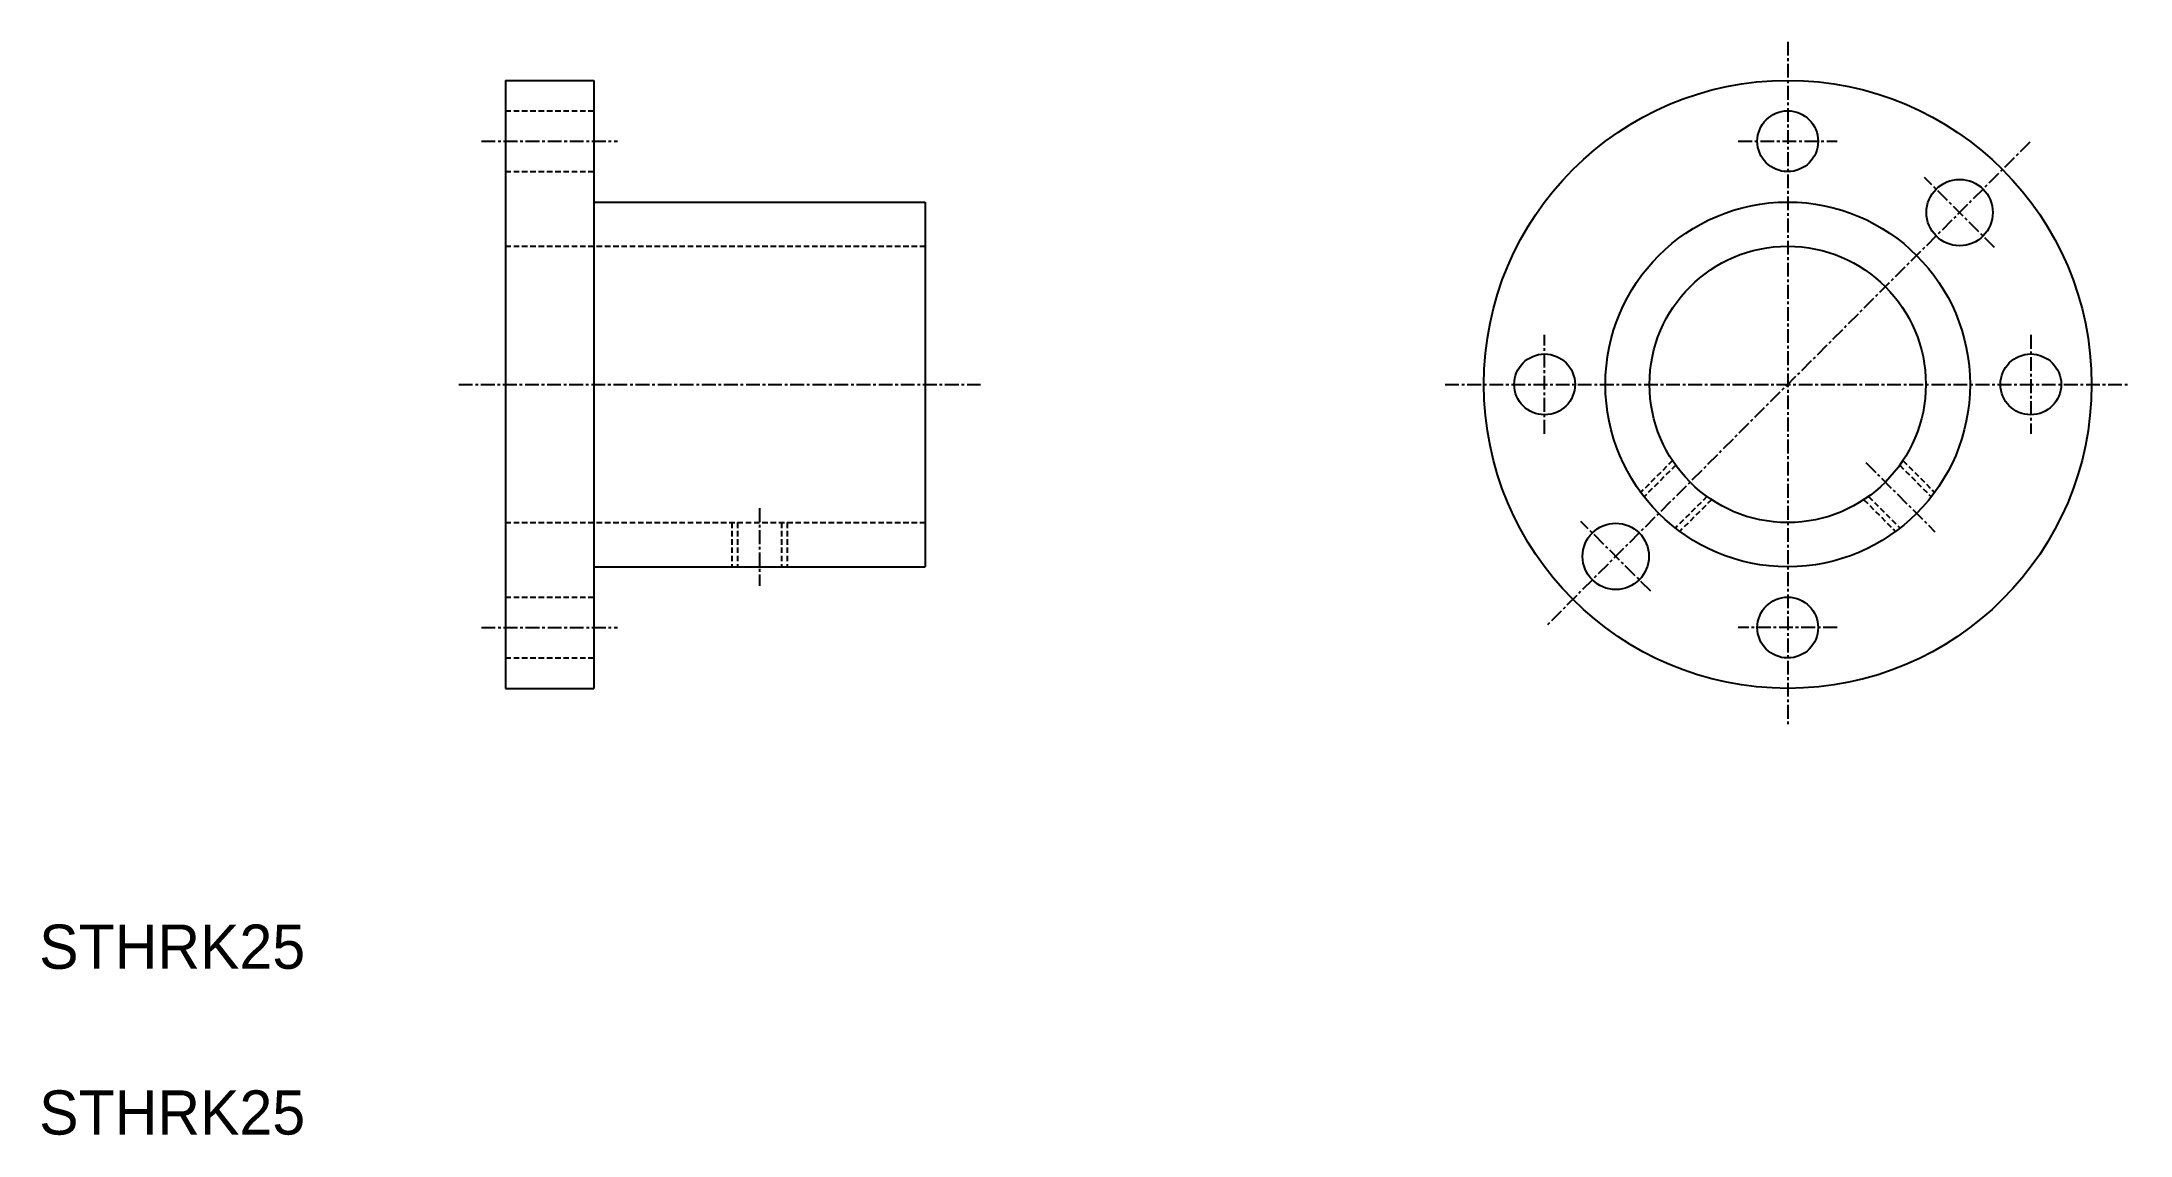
# Model space of a CAD drawing. Extents: x 59 to 248, y 72 to 171.
import ezdxf

# ---------------------------------------------------------------- set-up
doc = ezdxf.new("R2010")
doc.units = 0
doc.linetypes.add('CENTER', pattern=[2, 1.25, -0.25, 0.25, -0.25])
doc.linetypes.add('DASHED', pattern=[0.75, 0.5, -0.25])
doc.layers.get('0').update_dxf_attribs({"linetype": 'CONTINUOUS'})
doc.layers.add('CENTER', color=1, linetype='CENTER')

msp = doc.modelspace()

# ---------------------------------------------------------------- linework, layer by layer
at = {"color": 7, "linetype": 'CONTINUOUS'}
for p, q in [((101.03, 167.89), (101.03, 112.89)), ((101.03, 167.89), (109.03, 167.89)), ((109.03, 167.89), (109.03, 112.89)), ((109.03, 156.89), (139.03, 156.89)), ((139.03, 156.89), (139.03, 123.89)), ((101.03, 154.14), (101.03, 154.14)), ((101.03, 140.39), (101.03, 140.39)), ((109.03, 123.89), (139.03, 123.89)), ((101.03, 112.89), (109.03, 112.89))]:
    msp.add_line(p, q, dxfattribs=at)
at = {"color": 3, "linetype": 'DASHED'}
for p, q in [((101.03, 165.14), (109.03, 165.14)), ((101.03, 159.64), (109.03, 159.64)), ((101.03, 152.89), (139.03, 152.89)), ((206.65, 133.49), (203.78, 130.62)), ((206.94, 133.08), (204.08, 130.22)), ((227.22, 133.08), (230.07, 130.22)), ((227.51, 133.49), (230.38, 130.62)), ((209.77, 130.25), (206.91, 127.39)), ((210.19, 129.96), (207.31, 127.09)), ((223.97, 129.96), (226.84, 127.09)), ((224.39, 130.25), (227.25, 127.39)), ((101.03, 127.89), (139.03, 127.89)), ((121.53, 127.89), (121.53, 123.89)), ((122.03, 127.89), (122.03, 123.89)), ((126.03, 127.89), (126.03, 123.89)), ((126.53, 127.89), (126.53, 123.89)), ((101.03, 121.14), (109.03, 121.14)), ((101.03, 115.64), (109.03, 115.64))]:
    msp.add_line(p, q, dxfattribs=at)
at = {"color": 7, "linetype": 'CONTINUOUS'}
for centre, radius in [((217.08, 140.39), 27.5), ((217.08, 162.39), 2.75), ((232.64, 155.94), 3), ((217.08, 140.39), 16.5), ((217.08, 140.39), 12.5), ((195.08, 140.39), 2.75), ((239.08, 140.39), 2.75), ((201.52, 124.83), 3), ((217.08, 118.39), 2.75)]:
    msp.add_circle(centre, radius, dxfattribs=at)
at = {"layer": 'CENTER', "color": 1, "linetype": 'CENTER'}
for p, q in [((217.08, 171.39), (217.08, 109.39)), ((98.86, 162.39), (111.17, 162.39)), ((239, 162.31), (195.16, 118.47)), ((212.61, 162.39), (221.55, 162.39)), ((235.8, 152.78), (229.47, 159.1)), ((195.08, 135.92), (195.08, 144.86)), ((239.08, 144.86), (239.08, 135.92)), ((96.81, 140.39), (144.03, 140.39)), ((186.08, 140.39), (248.08, 140.39)), ((224.16, 133.31), (230.41, 127.06)), ((124.03, 129.19), (124.03, 122.17)), ((204.68, 121.67), (198.36, 127.99)), ((98.86, 118.39), (111.17, 118.39)), ((221.55, 118.39), (212.61, 118.39))]:
    msp.add_line(p, q, dxfattribs=at)

# ---------------------------------------------------------------- texts
at = {"color": 7, "linetype": 'CONTINUOUS'}
for p in [(58.83, 87.52), (58.83, 72.52)]:
    msp.add_text('STHRK25', height=4, dxfattribs=at).set_placement(p)

doc.saveas('drawing.dxf')
